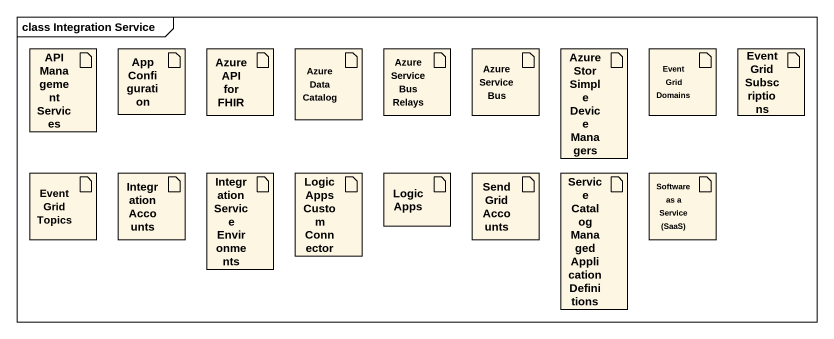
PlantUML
@startuml
mainframe class Integration Service
artifact "API Management Services" as API_Management_Services
artifact "App Configuration" as App_Configuration
artifact "Azure API for FHIR" as Azure_API_for_FHIR
artifact "Azure Data Catalog" as Azure_Data_Catalog
artifact "Azure Service Bus Relays" as Azure_Service_Bus_Relays
artifact "Azure Service Bus" as Azure_Service_Bus
artifact "Azure StorSimple Device Managers" as Azure_StorSimple_Device
artifact "Event Grid Domains" as Event_Grid_Domains
artifact "Event Grid Subscriptions" as Event_Grid_Subscriptions
artifact "Event Grid Topics" as Event_Grid_Topics
artifact "Integration Accounts" as Integration_Accounts
artifact "Integration Service Environments" as Integration_Service
artifact "Logic Apps Custom Connector" as Logic_Apps_Custom_Connector
artifact "Logic Apps" as Logic_Apps
artifact "SendGrid Accounts" as SendGrid_Accounts
artifact "Service Catalog Managed Application Definitions" as Service_Catalog_Managed
artifact "Software as a Service (SaaS)" as Software_as_a_Service_SaaS
@enduml
